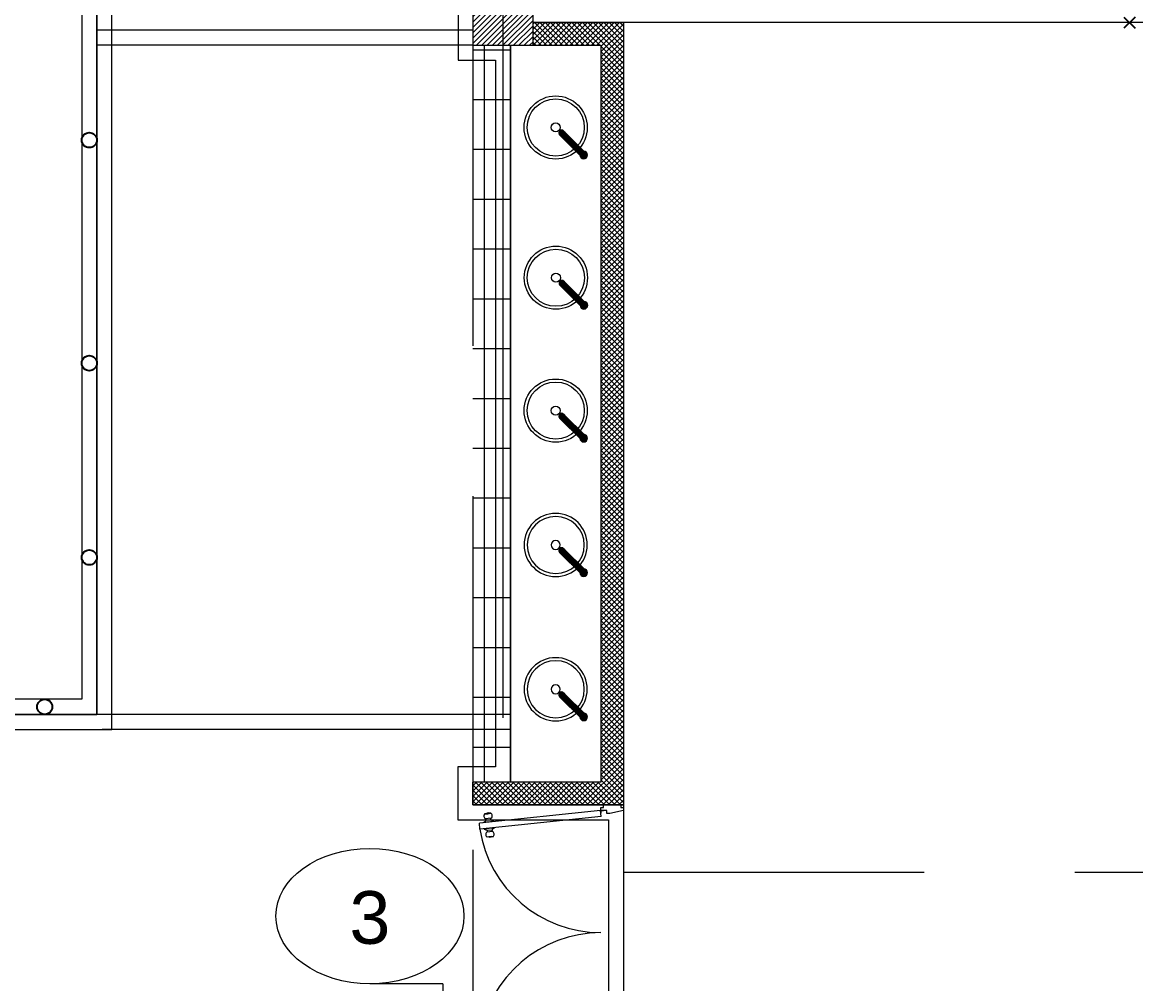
# Model space of a CAD drawing. Extents: x 98839 to 99031, y 101876 to 101926.
# Drawn here: x 98878.09 to 98885.49, y 101896.96 to 101903.35 of the extents above; entities that cross this region are included whole.
import ezdxf
from ezdxf.enums import TextEntityAlignment as Align

# ---------------------------------------------------------------- set-up
doc = ezdxf.new("R2010")
doc.units = 0
doc.header["$LTSCALE"] = 8
doc.header["$MEASUREMENT"] = 0
for name, pattern in [('DASHDOTX2', [2, 1, -0.5, 0, -0.5]), ('HIDDEN', [0.375, 0.25, -0.125]), ('TRAZOS2', [9.525, 6.35, -3.175])]:
    doc.linetypes.add(name, pattern=pattern)
doc.layers.get('0').update_dxf_attribs({"linetype": 'CONTINUOUS', "lineweight": 9})
for name, color, linetype, lineweight in [('A_ACHU-1', 253, 'CONTINUOUS', 0), ('A_CARP-MAD', 46, 'CONTINUOUS', 18), ('A_CLRA-YESO', 71, 'CONTINUOUS', 18), ('A_COLS', 1, 'CONTINUOUS', 20), ('A_EJES', 75, 'DASHDOTX2', 5), ('A_MUEB-FIJO', 3, 'CONTINUOUS', 15), ('A_MURO', 7, 'CONTINUOUS', 20), ('A_PISO', 250, 'CONTINUOUS', 0), ('A_PISO-ACHU', 251, 'CONTINUOUS', 0), ('A_PISO-GRAN', 250, 'CONTINUOUS', 0), ('A_PLAN-4', 4, 'CONTINUOUS', 25), ('A_PROY', 16, 'HIDDEN', 5), ('A_PUER', 134, 'CONTINUOUS', 18), ('A_TEXT-IDEN', 5, 'CONTINUOUS', 18), ('A_TEXT-SIMB', 195, 'CONTINUOUS', 20), ('Arq_Muebles_Fijos', 252, 'CONTINUOUS', 15), ('MOBILIARIO', 3, 'CONTINUOUS', 15)]:
    doc.layers.add(name, color=color, linetype=linetype, lineweight=lineweight)
doc.layers.add('BORRAME', color=1, linetype='CONTINUOUS')
doc.styles.add('ARIAL', font='arial.ttf')
doc.styles.add('ROMAND', font='romand.shx')
doc.styles.add('ROMANS', font='arial.ttf')

# ---------------------------------------------------------------- blocks, each defined once
blk = doc.blocks.new('EJE')
at = {"layer": 'A_TEXT-SIMB'}
blk.add_ellipse((0, 0), major_axis=(-0.625, 0), ratio=0.72, dxfattribs=at)
at = {"layer": 'A_TEXT-IDEN', "style": 'ARIAL'}
blk.add_attdef('EJE', text='', height=0.35, dxfattribs=at).set_placement((0, -0.1843), align=Align.CENTER)
blk = doc.blocks.new('LAVAMANOS_NAL 2')
at = {"layer": 'MOBILIARIO', "color": 3}
for radius in [0.21, 0.19, 0.03]:
    blk.add_circle((0, 0), radius, dxfattribs=at)
blk = doc.blocks.new('ECO-545-D-flat-1')
at = {"color": 3}
for p, q in [((0, 0), (633.4, 45.1)), ((53.3, -748.1), (0, 0)), ((686.7, -703), (633.4, 45.1)), ((683.1, -653.1), (49.7, -698.2)), ((686.7, -703), (53.3, -748.1))]:
    blk.add_line(p, q, dxfattribs=at)
at = {"color": 4, "linetype": 'TRAZOS2'}
for p, q in [((32.1, -27.8), (605.6, 13.1)), ((653.2, -655.2), (605.6, 13.1)), ((79.7, -696.1), (32.1, -27.8))]:
    blk.add_line(p, q, dxfattribs=at)
blk.add_lwpolyline([(416.3, -637), (615.8, -622.8), (613, -582.9), (413.5, -597.1)], close=True, dxfattribs=at)
at = {"layer": 'BORRAME'}
for p, q in [((788.1, 18.6), (708.1, 88)), ((713.4, 13.3), (782.8, 93.3)), ((-74.7, -42.9), (-154.7, 26.5)), ((-149.4, -48.2), (-80, 31.9))]:
    blk.add_line(p, q, dxfattribs=at)
at = {"layer": 'BORRAME', "style": 'ROMAND'}
blk.add_text('545-D', height=80, rotation=4.07525, dxfattribs=at).set_placement((141.8, -221))
at = {"layer": 'BORRAME', "style": 'ROMANS', "flags": 9}
for tag, p in [('DESCRIPCION', (257.5, -321.9)), ('CODIGO', (297.6, -289)), ('SUBAPARATOS_QUE_TIENE', (162.4, -387.9)), ('TIPO', (325.6, -347.2)), ('NUMERO_DE_POSICION', (190.9, -446)), ('CODIGO_DE_ZONA', (224.4, -413.6)), ('VARIABLE_LARGO', (241, -472.5)), ('VARIABLE_ANCHO', (240.3, -502.7))]:
    blk.add_attdef(tag, p, '', height=20, rotation=4.07525, dxfattribs=at)
blk = doc.blocks.new('puerta doble 1.85')
at = {"layer": 'A_ACHU-1'}
for p, q in [((-0.7459, 1.6439), (-0.7715, 1.6412)), ((-0.7462, 1.6465), (-0.7575, 1.6453)), ((-0.7575, 1.6453), (-0.7572, 1.6427)), ((-0.7462, 1.6465), (-0.7459, 1.6439)), ((-0.7317, 1.6454), (-0.7459, 1.6439)), ((0.0014, 1.6616), (-0.0036, 1.6612)), ((-0.0016, 1.6614), (-0.0008, 1.6523)), ((-0.0006, 1.6615), (0.0009, 1.645)), ((-0.0001, 1.6449), (0.0009, 1.645)), ((0.0014, 1.6616), (0.0179, 1.6617)), ((0.0179, 1.6617), (0.0179, 1.6631)), ((-0.7804, 1.583), (-0.764, 1.5938)), ((-0.7108, 1.5902), (-0.7804, 1.583)), ((-0.7801, 1.58), (-0.7804, 1.583)), ((-0.728, 1.6106), (-0.7678, 1.6064)), ((-0.7295, 1.6004), (-0.7643, 1.5967)), ((-0.764, 1.5938), (-0.7643, 1.5967)), ((-0.7621, 1.5969), (-0.7631, 1.6069)), ((-0.7317, 1.6001), (-0.7327, 1.6101)), ((-0.7292, 1.5974), (-0.7295, 1.6004)), ((-0.7108, 1.5902), (-0.7292, 1.5974)), ((-0.7105, 1.5873), (-0.7108, 1.5902)), ((-0.7762, 1.5422), (-0.7759, 1.5392)), ((-0.7062, 1.5465), (-0.7759, 1.5392)), ((-0.7759, 1.5392), (-0.7575, 1.532)), ((-0.7189, 1.523), (-0.7587, 1.5189)), ((-0.7575, 1.532), (-0.7572, 1.5291)), ((-0.7224, 1.5327), (-0.7572, 1.5291)), ((-0.755, 1.5293), (-0.754, 1.5194)), ((-0.7295, 1.4867), (-0.755, 1.4841)), ((-0.7405, 1.4829), (-0.7408, 1.4856)), ((-0.7292, 1.4841), (-0.7405, 1.4829)), ((-0.7152, 1.4882), (-0.7295, 1.4867)), ((-0.7292, 1.4841), (-0.7295, 1.4867)), ((-0.7246, 1.5325), (-0.7235, 1.5225)), ((-0.7062, 1.5465), (-0.7227, 1.5356)), ((-0.7227, 1.5356), (-0.7224, 1.5327)), ((-0.7066, 1.5495), (-0.7062, 1.5465)), ((-0.7761, 0.1577), (-0.7758, 0.1607)), ((-0.7758, 0.1607), (-0.7575, 0.1679)), ((-0.7062, 0.1534), (-0.7758, 0.1607)), ((-0.7188, 0.1769), (-0.7586, 0.181)), ((-0.7575, 0.1679), (-0.7572, 0.1708)), ((-0.7224, 0.1672), (-0.7572, 0.1708)), ((-0.7295, 0.2132), (-0.755, 0.2158)), ((-0.755, 0.1706), (-0.754, 0.1805)), ((-0.7405, 0.217), (-0.7407, 0.2143)), ((-0.7292, 0.2158), (-0.7405, 0.217)), ((-0.7292, 0.2158), (-0.7295, 0.2132)), ((-0.7152, 0.2117), (-0.7295, 0.2132)), ((-0.7245, 0.1674), (-0.7235, 0.1773)), ((-0.7227, 0.1642), (-0.7224, 0.1672)), ((-0.7062, 0.1534), (-0.7227, 0.1642)), ((-0.7065, 0.1504), (-0.7062, 0.1534)), ((-0.7801, 0.1199), (-0.7804, 0.1169)), ((-0.7804, 0.1169), (-0.7639, 0.1061)), ((-0.7108, 0.1097), (-0.7804, 0.1169)), ((-0.728, 0.0893), (-0.7678, 0.0935)), ((-0.7639, 0.1061), (-0.7642, 0.1032)), ((-0.7294, 0.0995), (-0.7642, 0.1032)), ((-0.7621, 0.1029), (-0.7631, 0.093)), ((-0.7316, 0.0998), (-0.7326, 0.0898)), ((-0.7291, 0.1025), (-0.7294, 0.0995)), ((-0.7108, 0.1097), (-0.7291, 0.1025)), ((-0.7105, 0.1126), (-0.7108, 0.1097)), ((-0.7459, 0.056), (-0.7714, 0.0587)), ((-0.7574, 0.0546), (-0.7571, 0.0572)), ((-0.7461, 0.0534), (-0.7574, 0.0546)), ((-0.7461, 0.0534), (-0.7459, 0.056)), ((-0.7316, 0.0545), (-0.7459, 0.056)), ((0.0015, 0.0384), (-0.0035, 0.0388)), ((-0.0015, 0.0386), (-0.0007, 0.0477)), ((-0.0005, 0.0385), (0.0009, 0.055)), ((-0.0001, 0.0551), (0.0009, 0.055)), ((0.0015, 0.0384), (0.018, 0.0383)), ((0.018, 0.0383), (0.018, 0.0369))]:
    blk.add_line(p, q, dxfattribs=at)
for centre in [(-0.0001, 1.6615), (0, 0.0385)]:
    blk.add_circle(centre, 0.00188, dxfattribs=at)
for centre, radius, start, end in [((-0.7531, 1.6255), 0.0242, 139.57082, 232.36518), ((-0.7611, 1.735), 0.0943, 263.72908, 288.20692), ((-0.7464, 1.6262), 0.0242, 319.57082, 52.36518), ((-0.0001, 1.6615), 0.000938, 5.00416, 185.00416), ((-0.0001, 1.6615), 0.000937, 185.00416, 5.00416), ((-0.7403, 1.5032), 0.0242, 139.57082, 232.36518), ((-0.7255, 1.3944), 0.0943, 83.72908, 108.20692), ((-0.7336, 1.5039), 0.0242, 319.57082, 52.36518), ((-0.7402, 0.1967), 0.0242, 127.64314, 220.4375), ((-0.7255, 0.3054), 0.0943, 251.8014, 276.27924), ((-0.7336, 0.196), 0.0242, 307.64314, 40.4375), ((-0.753, 0.0743), 0.0242, 127.64314, 220.4375), ((-0.7464, 0.0737), 0.0242, 307.64314, 40.4375), ((-0.7611, -0.0351), 0.0943, 71.8014, 96.27924), ((0, 0.0385), 0.000937, 355.00416, 175.00416), ((0, 0.0385), 0.000938, 175.00416, 355.00416)]:
    blk.add_arc(centre, radius, start, end, dxfattribs=at)
at = {"layer": 'A_CARP-MAD'}
for points in [[(0.1329, 1.7), (0.1329, 1.683), (0.1499, 1.683), (0.1499, 1.663), (0.0599, 1.643), (0.0399, 1.643), (0.0399, 1.663), (-0.0001, 1.663), (-0.0001, 1.683), (0.0169, 1.683), (0.0169, 1.7)], [(0.133, 0), (0.133, 0.017), (0.15, 0.017), (0.15, 0.037), (0.06, 0.057), (0.04, 0.057), (0.04, 0.037), (0, 0.037), (0, 0.017), (0.017, 0.017), (0.017, 0)]]:
    blk.add_lwpolyline(points, close=True, dxfattribs=at)
at = {"layer": 'A_PROY'}
for centre, radius, start, end in [((0.0005, 1.6644), 0.8144, 188.84031, 269.96162), ((0.0006, 0.0355), 0.8145, 90.04911, 171.16492)]:
    blk.add_arc(centre, radius, start, end, dxfattribs=at)
at = {"layer": 'A_PUER'}
for p, q in [((-0.0016, 1.6614), (-0.8075, 1.5771)), ((0.0017, 1.6235), (-0.0016, 1.6614)), ((-0.8042, 1.5393), (-0.8075, 1.5771)), ((0.0017, 1.6235), (-0.8042, 1.5393)), ((-0.8042, 0.1606), (-0.8074, 0.1228)), ((0.0018, 0.0765), (-0.8042, 0.1606)), ((-0.0015, 0.0386), (-0.8074, 0.1228)), ((0.0018, 0.0765), (-0.0015, 0.0386))]:
    blk.add_line(p, q, dxfattribs=at)
blk = doc.blocks.new('griferia')
at = {"layer": 'MOBILIARIO', "color": 8, "linetype": 'Continuous'}
for points in [[(-0.2262, 0), (-0.1055, 0)], [(-0.2251, 0.0064), (-0.1058, 0.0064)], [(-0.2225, 0.0113), (-0.1065, 0.0113)], [(-0.2195, 0.0144), (-0.1071, 0.0144)], [(-0.2158, 0.0168), (-0.1077, 0.0168)], [(0, 0.0188), (-0.2074, 0.0188)], [(-0.2074, -0.0188), (0, -0.0188), (0, 0.0188)], [(-0.0947, 0.0168), (0, 0.0168)], [(-0.0941, 0.0144), (0, 0.0144)], [(-0.0934, 0.0113), (0, 0.0113)], [(-0.0928, 0.0064), (0, 0.0064)], [(-0.0925, 0), (0, 0)], [(0.0144, -0.012), (0.0144, 0.012)], [(0.0158, -0.0102), (0.0158, 0.0102)], [(0.0172, -0.0077), (0.0172, 0.0077)], [(0.0184, -0.0036), (0.0184, 0.0036)], [(-0.2251, -0.0064), (-0.1058, -0.0064)], [(-0.2225, -0.0113), (-0.1065, -0.0113)], [(-0.2195, -0.0144), (-0.1071, -0.0144)], [(-0.2158, -0.0168), (-0.1077, -0.0168)], [(-0.0947, -0.0168), (0, -0.0168)], [(-0.0941, -0.0144), (0, -0.0144)], [(-0.0934, -0.0113), (0, -0.0113)], [(-0.0928, -0.0064), (0, -0.0064)]]:
    blk.add_lwpolyline(points, dxfattribs=at)
for centre, radius, start, end in [((-0.2074, 0), 0.0188, 90, 270), ((-0.2041, 0), 0.0191, 100.05302, 259.94698), ((-0.1992, 0), 0.0197, 107.56265, 252.43735), ((-0.1939, 0), 0.0206, 114.27809, 245.72191), ((-0.1891, 0), 0.0217, 119.98244, 240.01756), ((-0.1838, 0), 0.0231, 125.48648, 234.51352), ((-0.1763, 0), 0.0261, 134.01235, 225.98765), ((-0.1704, 0), 0.0649, 343.1568, 16.8432), ((-0.1676, 0), 0.0649, 343.1568, 16.8432), ((-0.1648, 0), 0.0649, 343.1568, 16.8432), ((-0.1624, 0), 0.0649, 343.1568, 16.8432), ((-0.1596, 0), 0.0649, 343.1568, 16.8432), ((-0.1573, 0), 0.0649, 343.1568, 16.8432), ((0, 0), 0.0255, 227.45266, 132.54734), ((0, 0), 0.0188, 270, 90), ((-0.0657, 0), 0.0684, 344.04274, 15.95726), ((-0.0581, 0), 0.0635, 342.97607, 17.02393), ((-0.0615, 0), 0.0693, 344.94198, 15.05802), ((-0.0431, 0), 0.0537, 341.42476, 18.57524), ((-0.0414, 0), 0.0543, 343.37048, 16.62952), ((-0.0458, 0), 0.0603, 346.8545, 13.1455)]:
    blk.add_arc(centre, radius, start, end, dxfattribs=at)
blk = doc.blocks.new('A$C578C46C9')
at = {"layer": 'MOBILIARIO', "color": 8}
blk.add_blockref('griferia', (-0.0255, 0), dxfattribs=at)

msp = doc.modelspace()

# ---------------------------------------------------------------- hatches: boundary and pattern name
at = {"layer": 'A_CLRA-YESO', "true_color": 0xd10000}
h = msp.add_hatch(dxfattribs=at)
h.set_pattern_fill('ANSI37', color=12, scale=0.2)
h.set_pattern_definition([(45, (0, 0), (-0.0176776695297, 0.0176776695297), []), (135, (0, 0), (-0.0176776695297, -0.0176776695297), [])])
h.paths.add_polyline_path([(98882.0847, 101903.3494), (98881.4847, 101903.3494), (98881.4847, 101903.1994), (98881.9347, 101903.1994), (98881.9347, 101898.2938), (98881.0847, 101898.2938), (98881.0847, 101898.1494), (98882.0847, 101898.1494)])
at = {"layer": 'A_PISO-ACHU'}
h = msp.add_hatch(dxfattribs=at)
h.set_pattern_fill('ANSI31', color=256, scale=0.2)
h.set_pattern_definition([(45, (-164.107538, 0), (-0.0176776695297, 0.0176776695297), [])])
h.paths.add_polyline_path([(98890.5847, 101918.7494), (98890.5847, 101918.3494), (98890.1847, 101918.3494), (98890.1847, 101918.7494)])
h.paths.add_polyline_path([(98890.5847, 101911.5494), (98890.5847, 101911.1494), (98890.1847, 101911.1494), (98890.1847, 101911.5494)])
h.paths.add_polyline_path([(98890.5847, 101903.5993), (98890.5847, 101903.1993), (98890.1847, 101903.1993), (98890.1847, 101903.5993)])
h.paths.add_polyline_path([(98881.0847, 101903.5994), (98881.0847, 101903.1994), (98881.4847, 101903.1994), (98881.4847, 101903.5994)])
h.paths.add_polyline_path([(98881.0847, 101911.5495), (98881.0847, 101911.1495), (98881.4847, 101911.1495), (98881.4847, 101911.5495)])
h.paths.add_polyline_path([(98881.0848, 101918.7494), (98881.0848, 101918.3494), (98881.4848, 101918.3494), (98881.4848, 101918.7494)])
h = msp.add_hatch(dxfattribs=at)
h.set_pattern_fill('NET', color=256, scale=2.65, angle=89.99933)
h.set_pattern_definition([(89.99933137, (200776.48238, 3032.46783), (-0.33125, 3.8656e-06), []), (179.99933137, (200776.48238, 3032.46783), (-3.8656e-06, -0.33125), [])])
h.paths.add_polyline_path([(98881.0847, 101903.1994), (98881.0847, 101898.2976), (98881.3347, 101898.2976), (98881.3347, 101903.1994)])

# ---------------------------------------------------------------- linework, layer by layer
for points in [[(98881.9347, 101898.2976), (98881.0847, 101898.2976)], [(98881.0847, 101898.1476), (98881.0847, 101898.2976)], [(98882.0847, 101898.1476), (98881.0847, 101898.1476)]]:
    msp.add_lwpolyline(points)
at = {"layer": 'A_COLS'}
msp.add_lwpolyline([(98881.0847, 101903.5994), (98881.0847, 101903.1994), (98881.4847, 101903.1994), (98881.4847, 101903.5994)], close=True, dxfattribs=at)
at = {"layer": 'A_EJES'}
for p, q in [((98881.2829, 101922.8252), (98881.2829, 101881.9951)), ((98880.8847, 101896.9579), (98880.3998, 101896.9579)), ((98880.8847, 101896.9579), (98880.8847, 101881.9951))]:
    msp.add_line(p, q, dxfattribs=at)
at = {"layer": 'A_MUEB-FIJO', "lineweight": 9}
msp.add_line((98887.9497, 101903.3493), (98881.4847, 101903.3494), dxfattribs=at)
at = {"layer": 'A_MUEB-FIJO'}
msp.add_line((98881.3347, 101898.2994), (98881.3347, 101903.1994), dxfattribs=at)
at = {"layer": 'A_MURO'}
for p, q in [((98881.4847, 101903.3494), (98882.0847, 101903.3494)), ((98882.0847, 101903.3494), (98882.0851, 101898.1476)), ((98881.0847, 101903.1994), (98881.9347, 101903.1994)), ((98881.9347, 101903.1994), (98881.9347, 101898.2976)), ((98881.0847, 101897.8494), (98881.0847, 101897.6994))]:
    msp.add_line(p, q, dxfattribs=at)
at = {"layer": 'A_PISO'}
for p, q in [((98878.5848, 101907.1994), (98878.5848, 101898.7494)), ((98878.4848, 101907.0994), (98878.4848, 101898.8494)), ((98878.4848, 101898.8494), (98873.7082, 101898.8494)), ((98878.5848, 101898.7494), (98873.7082, 101898.7494))]:
    msp.add_line(p, q, dxfattribs=at)
at = {"layer": 'A_PISO-GRAN', "ltscale": 0.333}
for points in [[(98875.1332, 101909.6994), (98881.0855, 101909.6994), (98881.0847, 101903.1994), (98881.3347, 101903.1994), (98881.3347, 101898.2994), (98881.0847, 101898.2993), (98881.0847, 101898.1476), (98882.0851, 101898.1476), (98882.0848, 101896.4455), (98879.2333, 101896.4476), (98879.2333, 101895.9994), (98870.9581, 101895.9993)], [(98875.0332, 101909.5994), (98880.9855, 101909.5994), (98880.9855, 101903.0994), (98881.2347, 101903.0994), (98881.2347, 101898.3994), (98880.985, 101898.3994), (98880.9852, 101898.0476), (98881.9851, 101898.0476), (98881.9848, 101896.5455), (98879.1333, 101896.5476), (98879.1333, 101896.0993), (98870.8581, 101896.0993)], [(98870.4582, 101898.6494), (98878.6848, 101898.6494), (98878.6848, 101907.2994), (98873.8082, 101907.2994)], [(98870.5582, 101898.7494), (98878.5848, 101898.7494), (98878.5848, 101907.1994), (98873.7082, 101907.1994)], [(98881.0855, 101903.2994), (98878.5855, 101903.2994)], [(98881.0855, 101903.1994), (98878.5855, 101903.1994)], [(98881.3347, 101898.7494), (98878.5848, 101898.7494)], [(98881.3347, 101898.6494), (98878.6208, 101898.6494)]]:
    msp.add_lwpolyline(points, dxfattribs=at)
at = {"layer": 'A_PLAN-4'}
for centre in [(98878.5348, 101902.5681), (98878.5348, 101901.0849), (98878.5348, 101899.793), (98878.2382, 101898.7994)]:
    msp.add_circle(centre, 0.05, dxfattribs=at)
at = {"layer": 'A_PROY'}
for p, q in [((98881.0847, 101903.1994), (98881.0847, 101897.5494)), ((98881.0847, 101897.8494), (98881.0847, 101895.6652)), ((98882.0847, 101897.6994), (98890.4347, 101897.6994))]:
    msp.add_line(p, q, dxfattribs=at)

# ---------------------------------------------------------------- block references
msp.add_blockref('EJE', (98880.3998, 101897.4079)).add_auto_attribs({'EJE': '3'})
at = {"layer": 'A_MUEB-FIJO', "lineweight": 9, "xscale": 0.001, "yscale": 0.001, "zscale": 0.001, "rotation": 175.9240792807329}
msp.add_blockref('ECO-545-D-flat-1', (98886.1997, 101903.3492), dxfattribs=at)
at = {"layer": 'A_MUEB-FIJO', "extrusion": (0, 0, -1), "xscale": -1, "zscale": -1, "rotation": 122.5490638896905}
for p in [(-98881.6347, 101902.6525), (-98881.6362, 101901.6533), (-98881.6347, 101900.7695)]:
    msp.add_blockref('LAVAMANOS_NAL 2', p, dxfattribs=at)
at = {"layer": 'A_MUEB-FIJO', "extrusion": (0, 0, -1), "zscale": -1, "rotation": 57.45093610815847}
for p in [(-98881.6347, 101899.8757), (-98881.6347, 101898.9163)]:
    msp.add_blockref('LAVAMANOS_NAL 2', p, dxfattribs=at)
at = {"layer": 'A_PUER'}
msp.add_blockref('puerta doble 1.85', (98881.9348, 101896.4476), dxfattribs=at)
at = {"layer": 'Arq_Muebles_Fijos', "rotation": 314.9999999999999}
for p in [(98881.839, 101902.4512), (98881.8406, 101901.452), (98881.839, 101900.5682), (98881.839, 101899.6744), (98881.839, 101898.715)]:
    msp.add_blockref('A$C578C46C9', p, dxfattribs=at)

doc.saveas('drawing.dxf')
